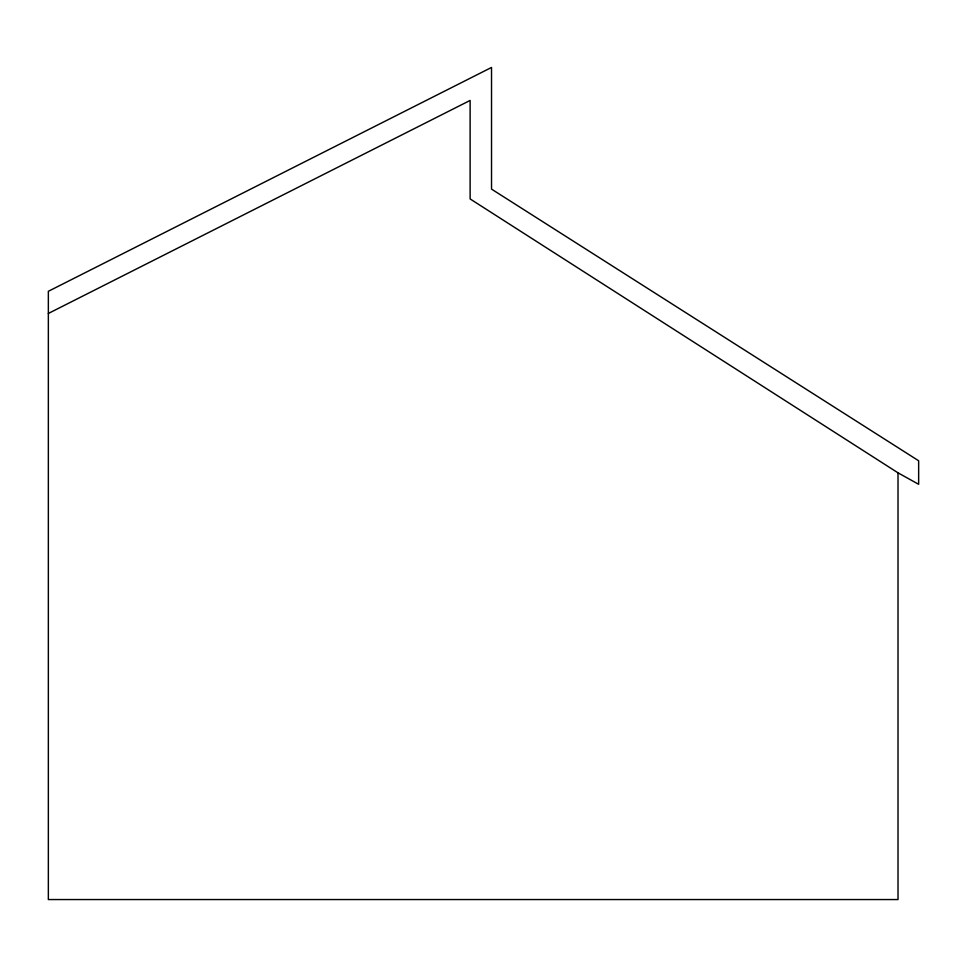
<?xml version="1.0" encoding="UTF-8"?>
<svg xmlns="http://www.w3.org/2000/svg" width="967" height="967" viewBox="0 0 967 967"><rect width="100%" height="100%" fill="white"/><g stroke="black" fill="none" stroke-linecap="round" stroke-linejoin="round"><path stroke-width="1.45" d="M48.35 313.465L470.119 100.435L470.119 198.936L898.017 472.839L918.65 484.298L918.65 460.775L491.526 189.109L491.526 67.448L48.35 291.297L48.35 899.552L898.017 899.552L898.017 472.839"/></g></svg>
